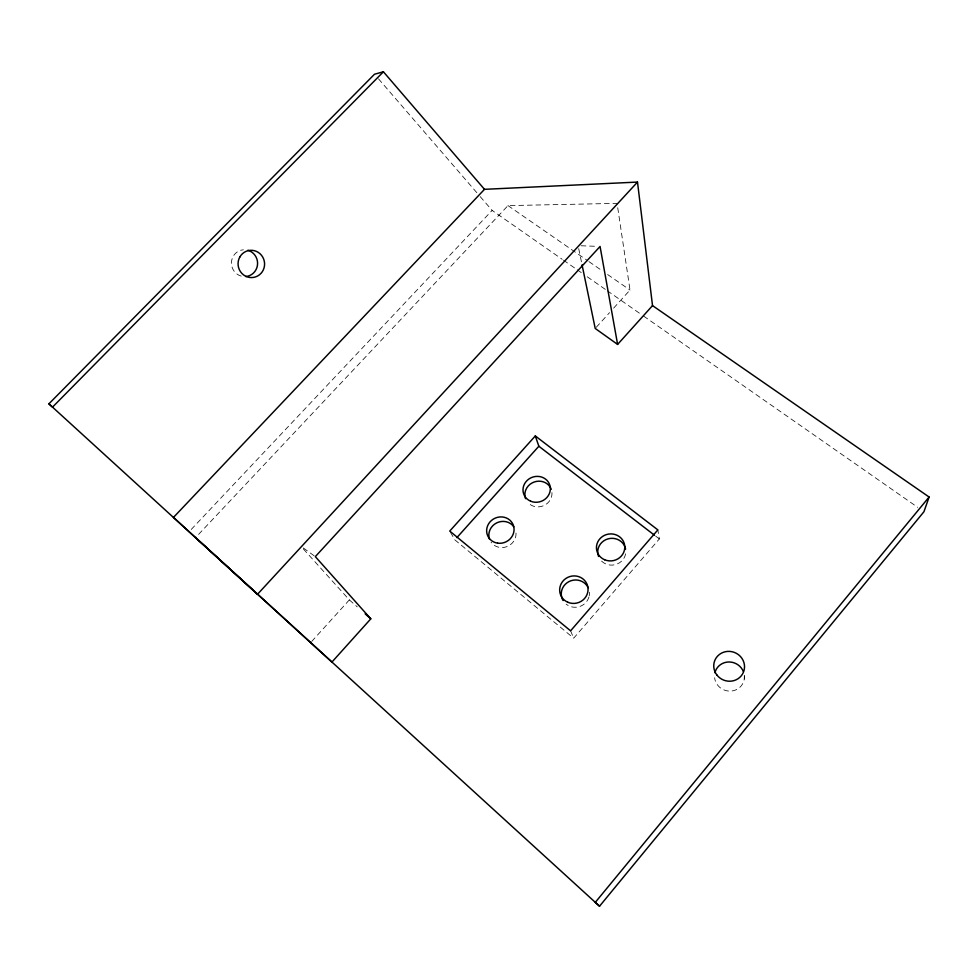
<?xml version="1.0" encoding="UTF-8"?>
<svg xmlns="http://www.w3.org/2000/svg" width="978" height="978" viewBox="0 0 978 978"><rect width="100%" height="100%" fill="white"/><g stroke="black" fill="none" stroke-linecap="round" stroke-linejoin="round"><path stroke-width="0.73" stroke-dasharray="4.89 3.67" d="M744.282 679.038L744.307 676.128M450.479 532.325L454.843 539.868L573.695 638.194L659.343 538.951L657.852 529.893M311.676 641.495L349.354 599.905L302.96 548.487M596.238 327.324L609.551 312.63M613.634 308.119L630.015 290.038L617.081 203.375L507.998 205.6L195.563 537.594M191.223 529.465L492.13 210.404L562.216 259.317M581.03 245.759L597.13 246.346M507.998 205.6L587.68 260.735M588.927 261.603L602.619 271.077M607.607 274.525L630.015 290.038M563.475 260.185L575.993 268.926M577.24 269.794L582.252 273.29M587.252 276.786L606.03 289.879M607.277 290.747L642.326 315.209M643.585 316.077L917.706 507.325M303.339 547.973L314.121 555.761M655.725 536.176L659.343 538.951M349.354 599.905L357.251 606.886M378.51 78.839L479.171 195.404M480.161 196.566L492.13 210.404M570.59 630.834L573.695 638.194M578.707 248.608L581.763 263.4M744.319 675.236A15.049 14.462 23.6 0 1 731.214 691.067A15.049 14.462 23.6 0 1 714.6 677.766M241.211 276.114A13.423 13.044 78.7 0 1 243.363 249.806M551.971 492.557A13.668 12.751 -19.7 0 1 543.365 505.797A13.668 12.751 -19.7 0 1 527.827 502.484M516.017 533.059A13.765 12.934 -25.8 0 1 506.69 546.702A13.765 12.934 -25.8 0 1 491.029 542.142M589.392 592.24A14.132 13.606 -17.3 0 1 589.196 595.81M588.927 596.983A14.132 13.606 -17.3 0 1 566.14 604.147M625.614 553.793A14.071 13.386 -10 0 1 614.795 564.758A14.071 13.386 -10 0 1 600.223 559.538"/><path stroke-width="1.47" d="M929.1 497.02L923.965 511.702L599.538 906.215L595.284 902.376L929.1 497.02L652.522 305.613L637.497 182.079L484.489 189.329L173.461 517.423L257.458 594.331L637.497 182.079M456.873 537.619L538.854 446.237L535.308 435.931L449.746 531.066L570.59 630.834L657.852 529.893L535.308 435.931M652.522 305.613L617.607 344.427L600.064 246.456L315.319 556.629L370.796 618.842L331.945 662.057L195.563 537.594M383.413 71.785L52.506 407.141L48.9 403.828L374.525 74.218L383.413 71.785L484.489 189.329M617.607 344.427L595.211 328.449L582.069 264.879M538.854 446.237L654.526 535.247M365.161 613.854L370.796 618.842M48.9 403.828L599.538 906.215M714.918 672.742A15.049 14.462 23.6 0 1 743.353 671.531M247.886 250.258A13.423 13.044 78.7 0 1 245.722 276.542M525.565 498.67A13.668 12.751 -19.7 0 1 534.061 482.056A13.668 12.751 -19.7 0 1 551.262 489.306M489.501 539.135A13.765 12.934 -25.8 0 1 496.531 522.973A13.765 12.934 -25.8 0 1 513.78 526.739M563.047 600.529A14.132 13.606 -17.3 0 1 568.988 581.58A14.132 13.606 -17.3 0 1 588.157 587.68M598.548 556.445A14.071 13.386 -10 0 1 608.157 538.829A14.071 13.386 -10 0 1 625.602 549.135M716.825 674.918A15.477 14.841 21.6 0 0 743.292 672.558A15.477 14.841 21.6 0 0 727.302 651.434A15.477 14.841 21.6 0 0 716.825 674.918M239.793 257.067A13.655 13.252 80.1 0 0 251.407 277.581A13.655 13.252 80.1 0 0 262.764 257.153A13.655 13.252 80.1 0 0 239.793 257.067M530.663 501.213A13.79 12.848 -19.8 0 0 550.321 487.839A13.79 12.848 -19.8 0 0 529.012 478.927A13.79 12.848 -19.8 0 0 530.663 501.213M497.594 543.145A13.875 13.032 -25.8 0 0 513.364 525.308A13.875 13.032 -25.8 0 0 490.076 521.849A13.875 13.032 -25.8 0 0 497.594 543.145M567.753 602.228A14.254 13.716 -17.5 0 0 588.022 588.267A14.254 13.716 -17.5 0 0 565.797 578.511A14.254 13.716 -17.5 0 0 567.753 602.228M604.661 559.771A14.193 13.484 -10.3 0 0 624.734 545.956A14.193 13.484 -10.3 0 0 602.46 536.506A14.193 13.484 -10.3 0 0 604.661 559.771"/></g></svg>
